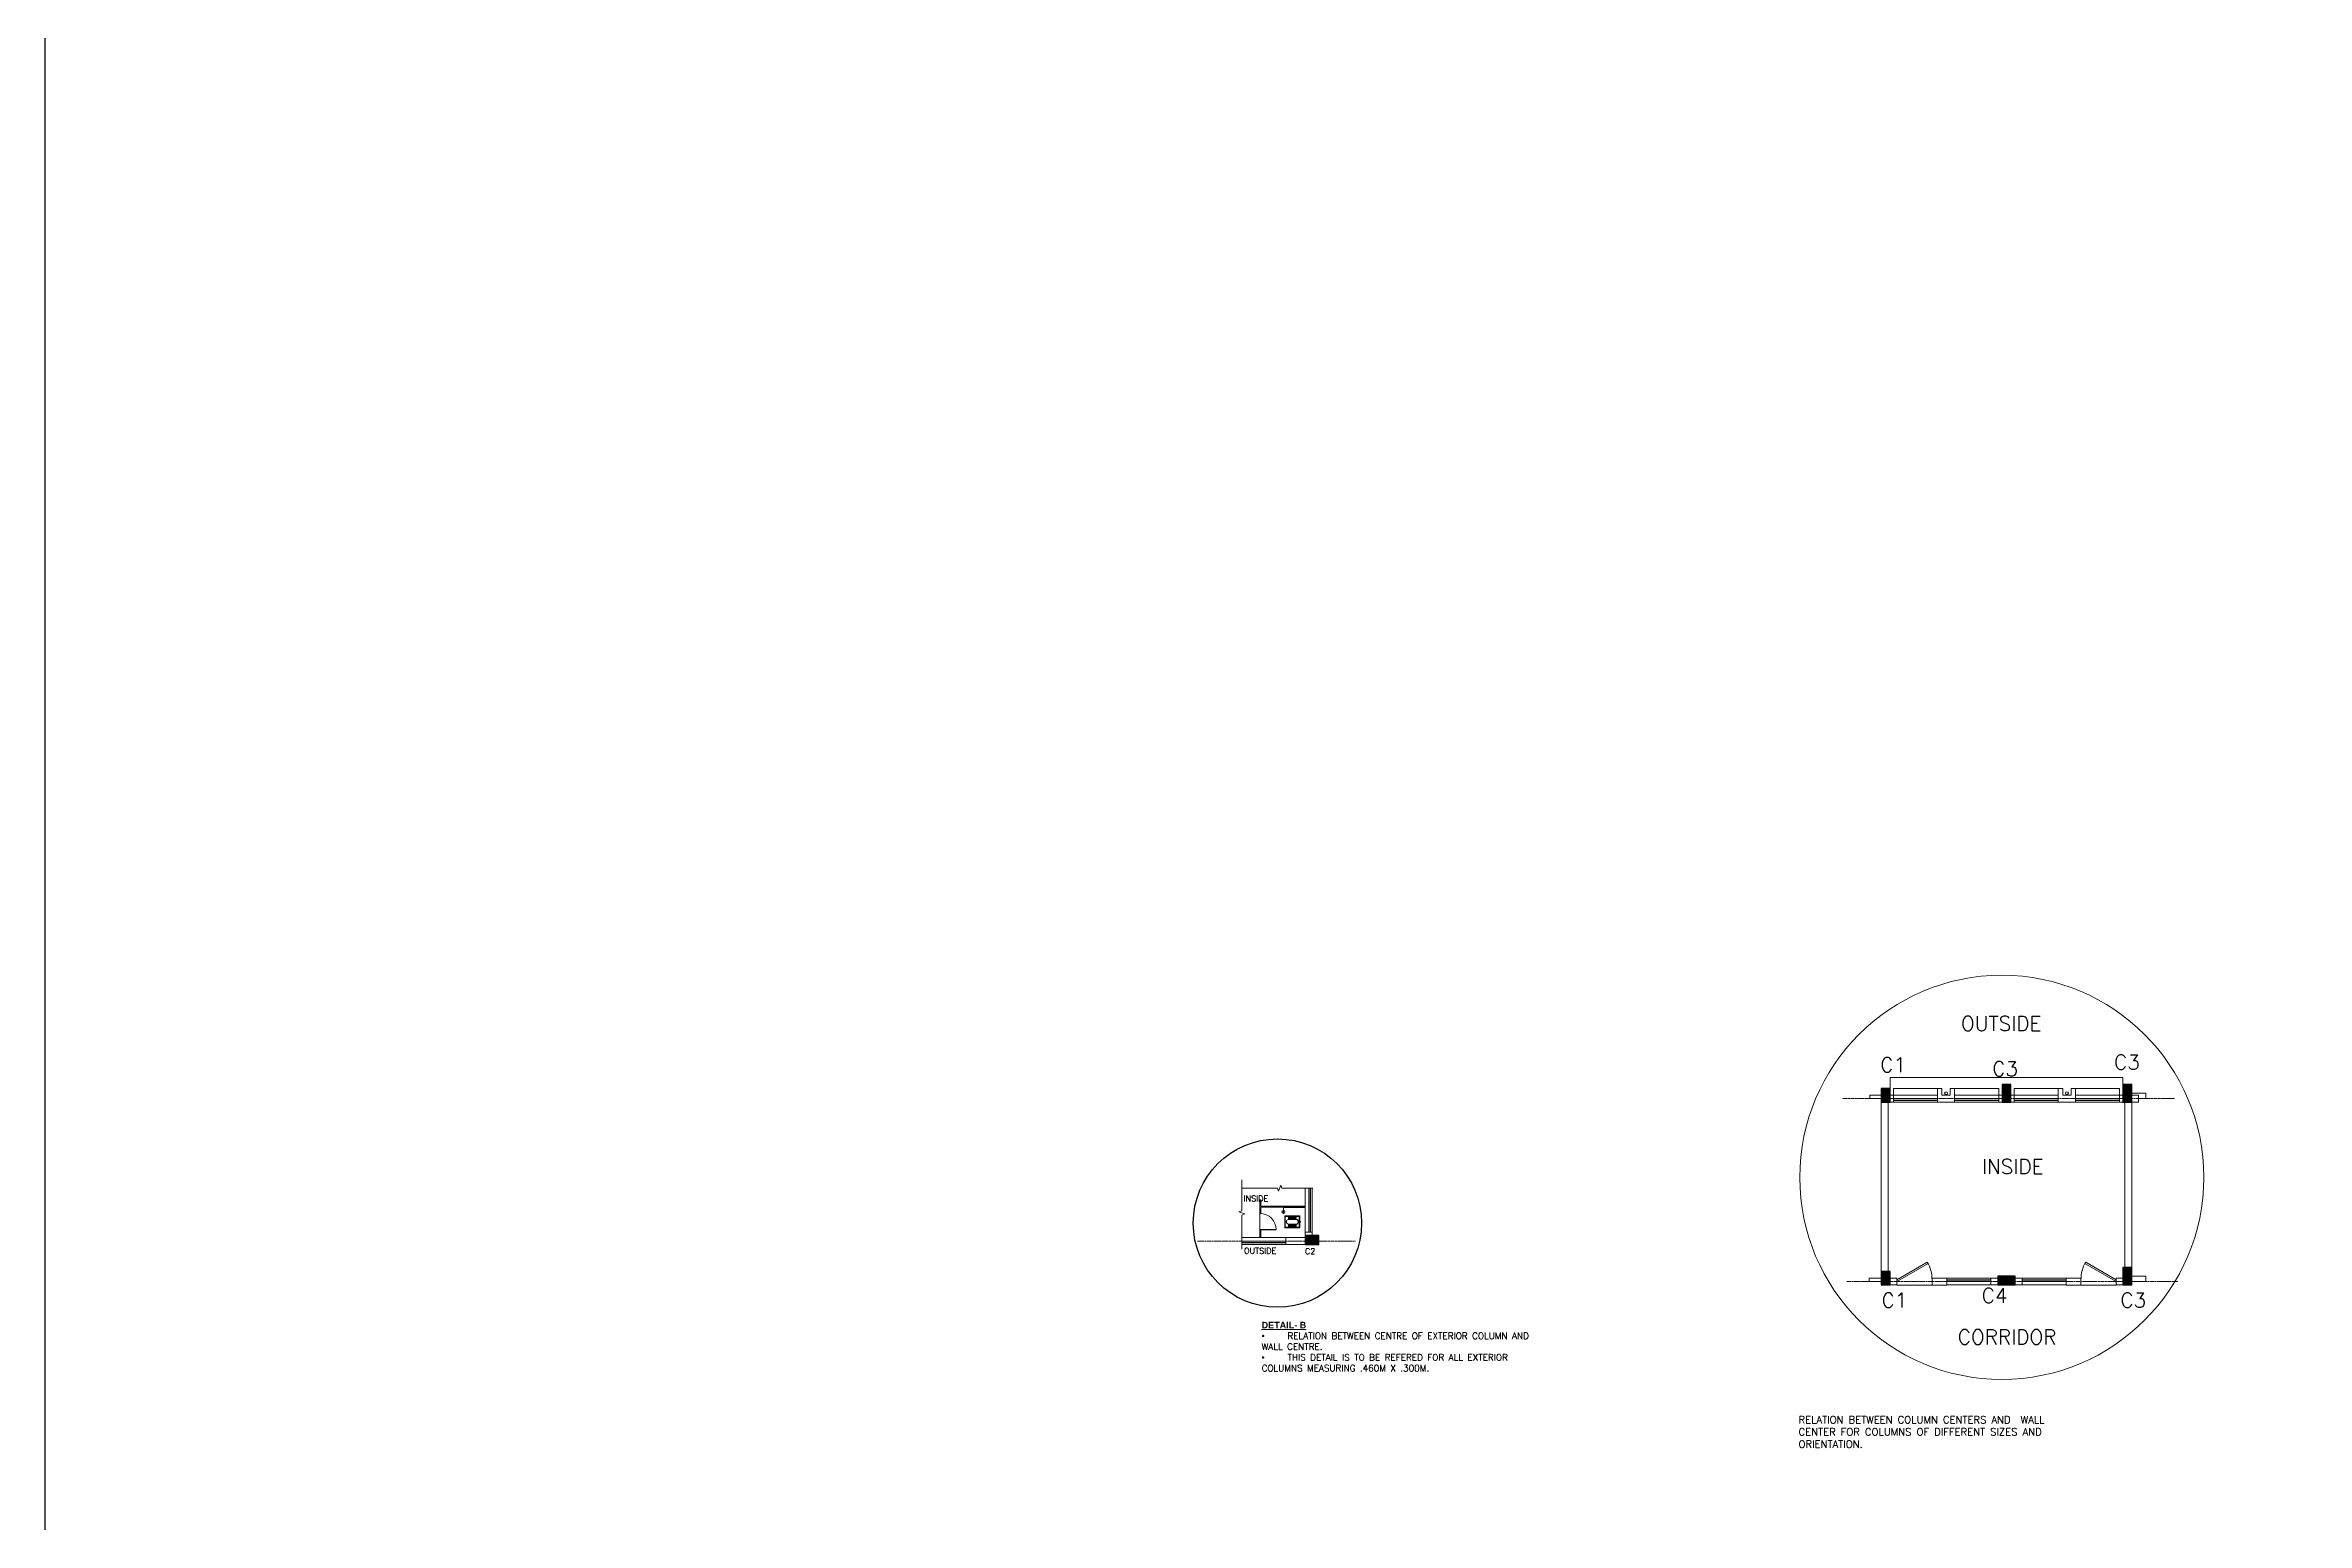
# Model space of a CAD drawing. Header units: inches. Extents: x 719368 to 6315912, y -2624014 to 446967.
# Drawn here: x 6031077 to 6108099, y -2564485 to -2514181 of the extents above; entities that cross this region are included whole.
import ezdxf
from ezdxf.lldxf.tags import DXFTag

# ---------------------------------------------------------------- set-up
doc = ezdxf.new("R2010")
doc.units = ezdxf.units.IN
doc.header["$LTSCALE"] = 20
doc.header["$MEASUREMENT"] = 0
doc.header["$PDMODE"] = 3
for name, pattern in [('CENTER', [2, 1.25, -0.25, 0.25, -0.25]), ('CENTER2', [1.125, 0.75, -0.125, 0.125, -0.125]), ('DASHED2', [0.375, 0.25, -0.125])]:
    doc.linetypes.add(name, pattern=pattern)
doc.layers.get('0').update_dxf_attribs({"color": 51, "lineweight": 30})
doc.layers.get('Defpoints').update_dxf_attribs({"lineweight": 25})
for name, color, linetype, lineweight in [('CLL LEV.', 252, 'Continuous', 18), ('COL HATCH', 254, 'Continuous', 5), ('COLUMN', 2, 'Continuous', 25), ('CUBICAL TOILET', 160, 'Continuous', 9), ('DIM', 7, 'Continuous', 13), ('DOOR', 43, 'Continuous', 13), ('ELEV.1', 7, 'Continuous', 20), ('FIXTURE', 15, 'DASHDOT', 9), ('GRID', 202, 'CENTER', 5), ('PROJ.', 30, 'DASHED2', 13), ('Text', 7, 'Continuous', 15), ('Ventilator', 6, 'DASHED', 20), ('WALL', 1, 'Continuous', 18), ('window', 71, 'Continuous', 18), ('Window-Wall', 7, 'Continuous', 20)]:
    doc.layers.add(name, color=color, linetype=linetype, lineweight=lineweight)
doc.styles.add('L120', font='simplex.shx', dxfattribs={"height": 1})
doc.styles.add('Tabrej', font='romans.shx')
tags = doc.linetypes.add('DASHDOT', pattern=[1, 0.5, -0.25, 0, -0.25]).pattern_tags.tags
tags[10:11] = [DXFTag(74, 4), DXFTag(75, 0), DXFTag(340, '0'), DXFTag(46, 1.0), DXFTag(50, 0.0), DXFTag(44, 0.0), DXFTag(45, 0.0)]
tags[8:9] = [DXFTag(74, 4), DXFTag(75, 0), DXFTag(340, '0'), DXFTag(46, 1.0), DXFTag(50, 0.0), DXFTag(44, 0.0), DXFTag(45, 0.0)]
tags[6:7] = [DXFTag(74, 4), DXFTag(75, 0), DXFTag(340, '0'), DXFTag(46, 1.0), DXFTag(50, 0.0), DXFTag(44, 0.0), DXFTag(45, 0.0)]
tags[4:5] = [DXFTag(74, 4), DXFTag(75, 0), DXFTag(340, '0'), DXFTag(46, 1.0), DXFTag(50, 0.0), DXFTag(44, 0.0), DXFTag(45, 0.0)]
tags = doc.linetypes.add('DASHED', pattern=[0.75, 0.5, -0.25]).pattern_tags.tags
tags[6:7] = [DXFTag(74, 4), DXFTag(75, 0), DXFTag(340, '0'), DXFTag(46, 1.0), DXFTag(50, 0.0), DXFTag(44, 0.0), DXFTag(45, 0.0)]
tags[4:5] = [DXFTag(74, 4), DXFTag(75, 0), DXFTag(340, '0'), DXFTag(46, 1.0), DXFTag(50, 0.0), DXFTag(44, 0.0), DXFTag(45, 0.0)]
doc.dimstyles.new('DIM', dxfattribs={"dimtxt": 0.8, "dimasz": 0.4, "dimexe": 0.18, "dimexo": 0.0625, "dimgap": 0.1, "dimtad": 0, "dimdec": 3, "dimzin": 0, "dimdsep": 46, "dimtxsty": 'Tabrej', "dimcen": 0, "dimclrd": 251, "dimclre": 256, "dimclrt": 7, "dimadec": 0, "dimazin": 0, "dimtfac": 1, "dimtdec": 3, "dimtofl": 0, "dimtmove": 0, "dimatfit": 3, "dimfxl": 1, "dimtolj": 1, "dimtzin": 0, "dimlwd": -1, "dimlwe": -1, "dimarcsym": 0})

# ---------------------------------------------------------------- blocks, each defined once
blk = doc.blocks.new('VENTILATOR')
at = {"layer": 'Ventilator', "ltscale": 0.02}
for p, q in [((-0.18, -1.5), (-0.18, 0)), ((-0.165, 0), (-0.165, -1.5))]:
    blk.add_line(p, q, dxfattribs=at)
at = {"layer": 'Window-Wall'}
for p, q in [((-0.23, 0), (0, 0)), ((-0.23, -1.5), (-0.23, 0)), ((-0.115, 0), (-0.115, -1.5)), ((0, 0), (0, -1.5)), ((-0.23, -1.5), (0, -1.5))]:
    blk.add_line(p, q, dxfattribs=at)
blk = doc.blocks.new('*U81')
for p, q in [((0, 0), (0, 6)), ((40, 0), (40, 6))]:
    blk.add_line(p, q)
blk.add_lwpolyline([(0, 0), (34.6, -20), (35.5, -18.5), (0.9, 1.5)], close=True)
blk.add_arc((0, 0), 40, 330, 360)
blk = doc.blocks.new('New Doors')
at = {"layer": 'DOOR'}
blk.add_line((0, 0.18), (1.199, 0.18), dxfattribs=at)
at = {"layer": 'DOOR', "xscale": 0.0299845412869386, "yscale": 0.0299845412869386, "zscale": 0.0299845412869386}
blk.add_blockref('*U81', (0, 0), dxfattribs=at)
blk = doc.blocks.new('1.5 M Window')
at = {"layer": 'CLL LEV.'}
for p, q in [((-0.23, 0), (-0.46, 0)), ((-0.46, 0), (-0.46, -1.5)), ((-0.46, -1.5), (-0.23, -1.5))]:
    blk.add_line(p, q, dxfattribs=at)
at = {"layer": 'window'}
for p, q in [((-0.065, 0), (-0.065, -1.5)), ((-0.05, -1.5), (-0.05, 0))]:
    blk.add_line(p, q, dxfattribs=at)
at = {"layer": 'Window-Wall'}
for p, q in [((0, 0), (-0.23, 0)), ((-0.23, 0), (-0.23, -1.5)), ((-0.115, 0), (-0.115, -1.5)), ((0, -1.5), (0, 0)), ((-0.23, -1.5), (0, -1.5))]:
    blk.add_line(p, q, dxfattribs=at)
blk = doc.blocks.new('New Shaft')
at = {"layer": 'FIXTURE'}
blk.add_circle((0.327, -0.302), 0.05, dxfattribs=at)
at = {"layer": 'WALL'}
for p, q in [((0.035, 0), (0.62, 0)), ((0.035, 0), (0.035, -0.46)), ((0.035, -0.46), (0.185, -0.46)), ((0.185, -0.46), (0.185, -0.23)), ((0.185, -0.23), (0.47, -0.23)), ((0.47, -0.46), (0.47, -0.23)), ((0.62, -0.46), (0.47, -0.46)), ((0.62, 0), (0.62, -0.46))]:
    blk.add_line(p, q, dxfattribs=at)
blk = doc.blocks.new('*D711')
at = {"layer": 'Defpoints', "color": 0, "transparency": 16777216}
for p in [(6102137, -2556090), (6102137, -2556275), (6102618, -2556090)]:
    blk.add_point(p, dxfattribs=at)
at = {"layer": 'DIM', "transparency": 16777216}
for p, q in [((6102137, -2556090), (6102619, -2556090)), ((6102137, -2556275), (6102619, -2556275))]:
    blk.add_line(p, q, dxfattribs=at)
at = {"layer": 'DIM', "color": 251, "transparency": 16777216}
for p, q in [((6102618, -2556091), (6102618, -2556182)), ((6102618, -2556275), (6102618, -2556184))]:
    blk.add_line(p, q, dxfattribs=at)
for points in [[(6102618, -2556091), (6102618, -2556091), (6102618, -2556090)], [(6102618, -2556275), (6102618, -2556275), (6102618, -2556275)]]:
    blk.add_solid(points, dxfattribs=at)
at = {"layer": 'DIM', "color": 7, "transparency": 16777216, "insert": (6102618, -2556183), "char_height": 0.3, "attachment_point": 5, "rotation": 90, "style": 'Tabrej'}
blk.add_mtext('\\A1;185.000', dxfattribs=at)
blk = doc.blocks.new('*D712')
at = {"layer": 'Defpoints', "color": 0, "transparency": 16777216}
for p in [(6102137, -2549861), (6102367, -2550046), (6102623, -2549861)]:
    blk.add_point(p, dxfattribs=at)
at = {"layer": 'DIM', "transparency": 16777216}
for p, q in [((6102137, -2549861), (6102623, -2549861)), ((6102367, -2550046), (6102623, -2550046))]:
    blk.add_line(p, q, dxfattribs=at)
at = {"layer": 'DIM', "color": 251, "transparency": 16777216}
for p, q in [((6102623, -2549861), (6102623, -2549952)), ((6102623, -2550045), (6102623, -2549954))]:
    blk.add_line(p, q, dxfattribs=at)
for points in [[(6102623, -2549861), (6102623, -2549861), (6102623, -2549861)], [(6102623, -2550045), (6102623, -2550045), (6102623, -2550046)]]:
    blk.add_solid(points, dxfattribs=at)
at = {"layer": 'DIM', "color": 7, "transparency": 16777216, "insert": (6102623, -2549953), "char_height": 0.3, "attachment_point": 5, "rotation": 90, "style": 'Tabrej'}
blk.add_mtext('\\A1;184.977', dxfattribs=at)
blk = doc.blocks.new('*D713')
at = {"layer": 'Defpoints', "color": 0, "transparency": 16777216}
for p in [(6093216, -2549931), (6093571, -2550046), (6093607, -2549931)]:
    blk.add_point(p, dxfattribs=at)
at = {"layer": 'DIM', "transparency": 16777216}
for p, q in [((6093607, -2549931), (6093216, -2549931)), ((6093571, -2550046), (6093216, -2550046))]:
    blk.add_line(p, q, dxfattribs=at)
at = {"layer": 'DIM', "color": 251, "transparency": 16777216}
for p, q in [((6093216, -2549931), (6093216, -2549987)), ((6093216, -2550045), (6093216, -2549989))]:
    blk.add_line(p, q, dxfattribs=at)
for points in [[(6093216, -2549931), (6093216, -2549931), (6093216, -2549931)], [(6093216, -2550045), (6093216, -2550045), (6093216, -2550046)]]:
    blk.add_solid(points, dxfattribs=at)
at = {"layer": 'DIM', "color": 7, "transparency": 16777216, "insert": (6093216, -2549988), "char_height": 0.3, "attachment_point": 5, "rotation": 90, "style": 'Tabrej'}
blk.add_mtext('\\A1;114.977', dxfattribs=at)
blk = doc.blocks.new('*D714')
at = {"layer": 'Defpoints', "color": 0, "transparency": 16777216}
for p in [(6093200, -2556160), (6093607, -2556160), (6093607, -2556275)]:
    blk.add_point(p, dxfattribs=at)
at = {"layer": 'DIM', "transparency": 16777216}
for p, q in [((6093607, -2556160), (6093199, -2556160)), ((6093607, -2556275), (6093199, -2556275))]:
    blk.add_line(p, q, dxfattribs=at)
at = {"layer": 'DIM', "color": 251, "transparency": 16777216}
for p, q in [((6093200, -2556161), (6093200, -2556217)), ((6093200, -2556275), (6093200, -2556219))]:
    blk.add_line(p, q, dxfattribs=at)
for points in [[(6093199, -2556161), (6093200, -2556161), (6093200, -2556160)], [(6093199, -2556275), (6093200, -2556275), (6093200, -2556275)]]:
    blk.add_solid(points, dxfattribs=at)
at = {"layer": 'DIM', "color": 7, "transparency": 16777216, "insert": (6093200, -2556218), "char_height": 0.3, "attachment_point": 5, "rotation": 90, "style": 'Tabrej'}
blk.add_mtext('\\A1;115.000', dxfattribs=at)
blk = doc.blocks.new('*D715')
at = {"layer": 'Defpoints', "color": 0, "transparency": 16777216}
for p in [(6098172, -2556240), (6098172, -2556240), (6098172, -2556275)]:
    blk.add_point(p, dxfattribs=at)
at = {"layer": 'DIM', "transparency": 16777216}
for p, q in [((6098172, -2556240), (6098172, -2556240)), ((6098172, -2556275), (6098172, -2556275))]:
    blk.add_line(p, q, dxfattribs=at)
at = {"layer": 'DIM', "color": 251, "transparency": 16777216}
for p, q in [((6098172, -2556241), (6098172, -2556257)), ((6098172, -2556275), (6098172, -2556259))]:
    blk.add_line(p, q, dxfattribs=at)
for points in [[(6098172, -2556241), (6098172, -2556241), (6098172, -2556240)], [(6098172, -2556275), (6098172, -2556275), (6098172, -2556275)]]:
    blk.add_solid(points, dxfattribs=at)
at = {"layer": 'DIM', "color": 7, "transparency": 16777216, "insert": (6098172, -2556258), "char_height": 0.3, "attachment_point": 5, "rotation": 90, "style": 'Tabrej'}
blk.add_mtext('\\A1;35.000', dxfattribs=at)
blk = doc.blocks.new('RH 1200')
for p, q in [((-21.7, 0), (21.7, 0)), ((21, 0), (21, 43.3)), ((21.7, 0), (21, 0)), ((21.7, 0), (21.7, 43.3))]:
    blk.add_line(p, q)
at = {"extrusion": (0, 0, -1)}
blk.add_ellipse((21.7, 0), major_axis=(-30.6, 30.6), ratio=1, start_param=5.497787, end_param=7.068583, dxfattribs=at)
blk = doc.blocks.new('GHH')
at = {"layer": 'DOOR', "ltscale": 20}
blk.add_line((3289.697, -299.103), (3289.697, -299.853), dxfattribs=at)
at = {"layer": 'DOOR', "ltscale": 20, "xscale": 0.015874999996413, "yscale": 0.015874999996413, "zscale": 0.015874999996413, "rotation": 270}
blk.add_blockref('RH 1200', (3289.697, -299.479), dxfattribs=at)
blk = doc.blocks.new('RSA CL6')
for p, q in [((5.5, 3.5), (5.5, 7.3)), ((5.9, 3.5), (5.9, 7.3)), ((6.3, 3.5), (6.3, 7.3)), ((6.7, 3.4), (6.7, 7.3)), ((7.1, 3.4), (7.1, 7.3)), ((7.5, 3.4), (7.5, 7.3)), ((7.9, 3.4), (7.9, 7.3)), ((8.3, 3.4), (8.3, 7.3)), ((8.7, 3.4), (8.7, 7.3)), ((9.1, 3.4), (9.1, 7.3)), ((9.4, 3.4), (9.4, 7.3)), ((9.8, 3.4), (9.8, 7.3)), ((10.2, 3.4), (10.2, 7.3)), ((10.6, 3.4), (10.6, 7.3)), ((11, 3.3), (11, 7.3)), ((11.4, 3.3), (11.4, 7.3)), ((11.8, 3.3), (11.8, 7.3)), ((12.2, 3.3), (12.2, 7.3)), ((12.6, 3.3), (12.6, 7.3)), ((13, 3.3), (13, 7.3)), ((13.4, 3.3), (13.4, 7.3)), ((13.8, 3.3), (13.8, 7.3)), ((14.2, 3.3), (14.2, 7.3)), ((14.6, 3.3), (14.6, 7.3)), ((15, 3.2), (15, 7.3)), ((15.4, 3.2), (15.4, 7.3)), ((15.7, 3.2), (15.7, 7.3)), ((16.1, 3.2), (16.1, 7.3)), ((16.1, 7.3), (16.1, 3.2)), ((5.5, -7.3), (5.5, -3.5)), ((5.9, -7.3), (5.9, -3.5)), ((6.3, -7.3), (6.3, -3.4)), ((6.7, -7.3), (6.7, -3.4)), ((7.1, -7.3), (7.1, -3.4)), ((7.5, -7.3), (7.5, -3.4)), ((7.9, -7.3), (7.9, -3.4)), ((8.3, -7.3), (8.3, -3.4)), ((8.7, -7.3), (8.7, -3.4)), ((9.1, -7.3), (9.1, -3.4)), ((9.4, -7.3), (9.4, -3.4)), ((9.8, -7.3), (9.8, -3.3)), ((10.2, -7.3), (10.2, -3.3)), ((10.6, -7.3), (10.6, -3.3)), ((11, -7.3), (11, -3.3)), ((11.4, -7.3), (11.4, -3.3)), ((11.8, -7.3), (11.8, -3.3)), ((12.2, -7.3), (12.2, -3.3)), ((12.6, -7.3), (12.6, -3.3)), ((13, -7.3), (13, -3.3)), ((13.4, -7.3), (13.4, -3.2)), ((13.8, -7.3), (13.8, -3.2)), ((14.2, -7.3), (14.2, -3.2)), ((14.6, -7.3), (14.6, -3.2)), ((15, -7.3), (15, -3.2)), ((15.4, -7.3), (15.4, -3.2)), ((15.7, -7.3), (15.7, -3.2)), ((16.1, -3.2), (16.1, -7.3)), ((16.1, -7.3), (16.1, -3.2))]:
    blk.add_line(p, q)
blk.add_lwpolyline([(0.8, -0.6), (0, -0.6), (0, 0.6), (0.8, 0.6)])
for points in [[(0.8, 7.9), (20.9, 7.9), (20.9, -7.9), (0.8, -7.9)], [(1.4, 7.3), (20.3, 7.3), (20.3, -7.3), (1.4, -7.3)]]:
    blk.add_lwpolyline(points, close=True)
for points in [[(5.5, 3.5), (16.1, 3.2, -0.899983), (16.1, -3.2), (5.5, -3.5, -0.799392)], [(5.5, 3.3), (16.1, 3, -0.897689), (16.1, -3), (5.6, -3.3, -0.793494), (5.5, 3.3)]]:
    blk.add_lwpolyline(points, format="xyb", close=True)
blk = doc.blocks.new('*D655')
at = {"layer": 'Defpoints', "color": 0, "transparency": 16777216}
for p in [(6074452, -2554858), (6074452, -2554858), (6074452, -2554893)]:
    blk.add_point(p, dxfattribs=at)
at = {"layer": 'DIM', "transparency": 16777216}
for p, q in [((6074452, -2554858), (6074451, -2554858)), ((6074452, -2554893), (6074451, -2554893))]:
    blk.add_line(p, q, dxfattribs=at)
at = {"layer": 'DIM', "color": 251, "transparency": 16777216}
for p, q in [((6074452, -2554859), (6074452, -2554875)), ((6074452, -2554893), (6074452, -2554877))]:
    blk.add_line(p, q, dxfattribs=at)
for points in [[(6074452, -2554859), (6074452, -2554859), (6074452, -2554858)], [(6074452, -2554893), (6074452, -2554893), (6074452, -2554893)]]:
    blk.add_solid(points, dxfattribs=at)
at = {"layer": 'DIM', "color": 7, "transparency": 16777216, "insert": (6074452, -2554876), "char_height": 0.3, "attachment_point": 5, "rotation": 90, "style": 'Tabrej'}
blk.add_mtext('\\A1;34.988', dxfattribs=at)

msp = doc.modelspace()

# ---------------------------------------------------------------- hatches: boundary and pattern name
at = {"layer": 'COL HATCH', "linetype": 'CENTER2'}
h = msp.add_hatch(color=3, dxfattribs=at)
h.dxf.hatch_style = 1
h.paths.add_polyline_path([(6093906.8556, -2549700.5398), (6093606.8556, -2549700.5398), (6093606.8556, -2550160.5398), (6093906.8556, -2550160.5398)])
at = {"layer": 'COL HATCH'}
h = msp.add_hatch(color=3, dxfattribs=at)
h.dxf.hatch_style = 1
h.paths.add_polyline_path([(6098021.8556, -2549560.5398), (6097721.8556, -2549560.5398), (6097721.8556, -2550160.5398), (6098021.8556, -2550160.5398)])
h = msp.add_hatch(color=3, dxfattribs=at)
h.dxf.hatch_style = 1
h.paths.add_polyline_path([(6102136.8556, -2549560.5398), (6101836.8556, -2549560.5398), (6101836.8556, -2550160.5398), (6102136.8556, -2550160.5398)])
at = {"layer": 'COL HATCH', "linetype": 'CENTER2'}
h = msp.add_hatch(color=3, dxfattribs=at)
h.dxf.hatch_style = 1
h.paths.add_polyline_path([(6073991.5855, -2554708.2893), (6073991.5855, -2555008.2893), (6074451.5855, -2555008.2893), (6074451.5855, -2554708.2893)])
h = msp.add_hatch(color=3, dxfattribs=at)
h.dxf.hatch_style = 1
h.paths.add_polyline_path([(6093906.8556, -2555930.4945), (6093606.8556, -2555930.4945), (6093606.8556, -2556390.4945), (6093906.8556, -2556390.4945)])
at = {"layer": 'COL HATCH'}
h = msp.add_hatch(color=3, dxfattribs=at)
h.dxf.hatch_style = 1
h.paths.add_polyline_path([(6098171.8556, -2556390.4945), (6098171.8556, -2556090.4945), (6097571.8556, -2556090.4945), (6097571.8556, -2556390.4945)])
h = msp.add_hatch(color=3, dxfattribs=at)
h.dxf.hatch_style = 1
h.paths.add_polyline_path([(6102136.8556, -2555790.4945), (6101836.8556, -2555790.4945), (6101836.8556, -2556390.4945), (6102136.8556, -2556390.4945)])

# ---------------------------------------------------------------- linework, layer by layer
at = {"color": 0}
msp.add_lwpolyline([(6031077.111, -2357631.7679), (6315912.1992, -2357631.7679), (6315912.1992, -2624013.5378), (6031077.111, -2624013.5378)], close=True, dxfattribs=at)
msp.add_circle((6073042.7712, -2554283.0003), 2866.3058)
at = {"layer": 'COLUMN'}
for p, q in [((6097721.8556, -2549560.5398), (6097721.8556, -2550160.5398)), ((6098021.8556, -2549560.5398), (6097721.8556, -2549560.5398)), ((6097721.8556, -2550160.5398), (6098021.8556, -2550160.5398)), ((6098021.8556, -2550160.5398), (6098021.8556, -2549560.5398)), ((6101836.8556, -2549560.5398), (6101836.8556, -2550160.5398)), ((6102136.8556, -2549560.5398), (6101836.8556, -2549560.5398)), ((6101836.8556, -2550160.5398), (6102136.8556, -2550160.5398)), ((6102136.8556, -2550160.5398), (6102136.8556, -2549560.5398)), ((6098171.8556, -2556090.4945), (6097571.8556, -2556090.4945)), ((6097571.8556, -2556090.4945), (6097571.8556, -2556390.4945)), ((6098171.8556, -2556390.4945), (6098171.8556, -2556090.4945)), ((6101836.8556, -2555790.4945), (6101836.8556, -2556390.4945)), ((6102136.8556, -2555790.4945), (6101836.8556, -2555790.4945)), ((6102136.8556, -2556390.4945), (6102136.8556, -2555790.4945)), ((6097571.8556, -2556390.4945), (6098171.8556, -2556390.4945)), ((6101836.8556, -2556390.4945), (6102136.8556, -2556390.4945))]:
    msp.add_line(p, q, dxfattribs=at)
at = {"layer": 'COLUMN', "linetype": 'CENTER2'}
for points in [[(6093906.8556, -2549700.5398), (6093606.8556, -2549700.5398), (6093606.8556, -2550160.5398), (6093906.8556, -2550160.5398), (6093906.8556, -2549700.5398)], [(6073991.5855, -2554708.2893), (6073991.5855, -2555008.2893), (6074451.5855, -2555008.2893), (6074451.5855, -2554708.2893), (6073991.5855, -2554708.2893)], [(6093906.8556, -2555930.4945), (6093606.8556, -2555930.4945), (6093606.8556, -2556390.4945), (6093906.8556, -2556390.4945), (6093906.8556, -2555930.4945)]]:
    msp.add_lwpolyline(points, dxfattribs=at)
at = {"layer": 'CUBICAL TOILET'}
for p, q in [((6072477.4197, -2553489.6029), (6072447.4197, -2553489.6223)), ((6072447.5627, -2553710.3321), (6072447.4197, -2553489.6223)), ((6072447.718, -2553949.9894), (6072447.5627, -2553710.3321)), ((6072447.718, -2553949.9894), (6072477.718, -2553949.97)), ((6072477.5627, -2553710.3127), (6072477.4197, -2553489.6029)), ((6072477.5627, -2553710.3127), (6073997.5624, -2553709.3278)), ((6072477.5822, -2553740.3127), (6073997.5819, -2553739.3278)), ((6072477.718, -2553949.97), (6072477.5822, -2553740.3127)), ((6072478.0807, -2554532.2526), (6072448.0807, -2554532.272)), ((6072448.2464, -2554787.9819), (6072448.0807, -2554532.272)), ((6072478.2464, -2554787.9624), (6072478.0807, -2554532.2526))]:
    msp.add_line(p, q, dxfattribs=at)
at = {"layer": 'DIM', "linetype": 'Continuous'}
for points in [[(6071831.6354, -2555176.1212), (6071831.6354, -2554010.0351), (6071934.6658, -2553972.5351), (6071728.605, -2553897.5351), (6071831.6354, -2553860.0351), (6071831.6354, -2552804.7602)], [(6071831.6354, -2553093.2892), (6073042.4584, -2553093.2892), (6073079.9584, -2553196.3196), (6073154.9584, -2552990.2588), (6073192.4584, -2553093.2892), (6074247.7333, -2553093.2892)]]:
    msp.add_lwpolyline(points, dxfattribs=at)
at = {"layer": 'ELEV.1'}
msp.add_circle((6097711.8468, -2552725.7197), 6880.1397, dxfattribs=at)
at = {"layer": 'FIXTURE', "ltscale": 0.05}
for p in [(6073997.5899, -2553751.7533), (6073247.6975, -2553918.0807)]:
    msp.add_line(p, (6073247.59, -2553752.2393), dxfattribs=at)
msp.add_circle((6073247.6872, -2553902.2393), 50, dxfattribs=at)
at = {"layer": 'GRID', "ltscale": 3}
for p, q in [((6103590.0539, -2550045.5172), (6092303.7188, -2550045.5172)), ((6070314.5006, -2554893.2774), (6075700.7133, -2554893.2774)), ((6103705.0539, -2556275.4945), (6092418.7188, -2556275.4945))]:
    msp.add_line(p, q, dxfattribs=at)
at = {"layer": 'PROJ.'}
for p, q in [((6093906.8556, -2549930.5172), (6093906.8556, -2549330.5172)), ((6093906.8556, -2549330.5172), (6101836.8556, -2549330.5172)), ((6101836.8556, -2549930.5398), (6101836.8556, -2549330.5172))]:
    msp.add_line(p, q, dxfattribs=at)
at = {"layer": 'WALL'}
for p, q in [((6093606.8556, -2550160.5398), (6093606.8556, -2555930.4945)), ((6093836.8556, -2550160.5398), (6093836.8556, -2555930.4945)), ((6101906.8556, -2555790.4945), (6101906.8556, -2550160.4945)), ((6102136.8556, -2555790.4945), (6102136.8556, -2550160.4945))]:
    msp.add_line(p, q, dxfattribs=at)
for points in [[(6094021.8556, -2549930.5172), (6094021.8556, -2550160.5172), (6093906.8556, -2550160.5172), (6093906.8556, -2549930.5172), (6094021.8556, -2549930.5172)], [(6094021.8556, -2549930.5398), (6094021.8556, -2550160.5398), (6093906.8556, -2550160.5398), (6093906.8556, -2549930.5398), (6094021.8556, -2549930.5398)], [(6097721.8556, -2549930.5398), (6097721.8556, -2550160.5398), (6097606.8556, -2550160.5398), (6097606.8556, -2549930.5398), (6097721.8556, -2549930.5398)], [(6098136.8556, -2549930.5398), (6098136.8556, -2550160.5398), (6098021.8556, -2550160.5398), (6098021.8556, -2549930.5398), (6098136.8556, -2549930.5398)], [(6101836.8556, -2549930.5398), (6101836.8556, -2550160.5398), (6101721.8556, -2550160.5398), (6101721.8556, -2549930.5398), (6101836.8556, -2549930.5398)], [(6102136.8556, -2550160.4945), (6102136.8556, -2549930.4945), (6102366.8556, -2549930.4945), (6102366.8556, -2550160.4945), (6102136.8556, -2550160.4945)], [(6073331.6354, -2554778.2655), (6073331.6354, -2555008.2893), (6073991.5855, -2555008.2893), (6073991.5855, -2554778.2893), (6073331.6354, -2554778.2655)], [(6074221.5855, -2554593.2892), (6073991.5855, -2554593.2892), (6073991.5855, -2554708.2892), (6074221.5855, -2554708.2892), (6074221.5855, -2554593.2892)], [(6093906.8556, -2556390.4945), (6093906.8556, -2556160.4945), (6094136.8556, -2556160.4945), (6094136.8556, -2556390.4945), (6093906.8556, -2556390.4945)], [(6097341.8556, -2556390.4945), (6097341.8556, -2556160.4945), (6097571.8556, -2556160.4945), (6097571.8556, -2556390.4945), (6097341.8556, -2556390.4945)], [(6098401.8556, -2556390.4945), (6098401.8556, -2556160.4945), (6098171.8556, -2556160.4945), (6098171.8556, -2556390.4945), (6098401.8556, -2556390.4945)], [(6101836.8556, -2556390.4945), (6101836.8556, -2556160.4945), (6101606.8556, -2556160.4945), (6101606.8556, -2556390.4945), (6101836.8556, -2556390.4945)]]:
    msp.add_lwpolyline(points, dxfattribs=at)
for points in [[(6095336.2373, -2556390.6889), (6095336.2373, -2556160.4945), (6095841.8556, -2556160.4945), (6095841.8556, -2556390.6889)], [(6100407.474, -2556390.6889), (6100407.474, -2556160.4945), (6099901.8556, -2556160.4945), (6099901.8556, -2556390.6889)]]:
    msp.add_lwpolyline(points, close=True, dxfattribs=at)

# ---------------------------------------------------------------- block references
at = {"layer": 'DOOR', "xscale": 800.0000000848803, "yscale": 800.0000004768372, "zscale": 800.0000001374484, "rotation": 0.03572769733153064}
msp.add_blockref('GHH', (3440541.5984, -2316290.8085), dxfattribs=at)
at = {"layer": 'FIXTURE', "extrusion": (0, 0, -1), "xscale": -25.40000018249378, "yscale": 25.40000009536743, "zscale": -25.39999999589984, "rotation": 179.9628738859534}
msp.add_blockref('RSA CL6', (-6073822.9094, -2554239.4411), dxfattribs=at)
at = {"layer": 'WALL', "yscale": 1000, "zscale": 1000}
for name, p, xscale, rotation in [('New Shaft', (6096141.8556, -2550160.5398), 1000, 180), ('New Shaft', (6100256.8556, -2550160.5398), 1000, 180), ('VENTILATOR', (6073991.5855, -2554593.2892), 1000, 180), ('VENTILATOR', (6071831.6354, -2554778.2655), 1000, 90), ('New Doors', (6094136.8556, -2556210.7816), -1000, 180), ('VENTILATOR', (6095841.8556, -2556390.4945), -1000, 90), ('VENTILATOR', (6099901.8556, -2556390.4945), 1000, 270), ('New Doors', (6101606.8556, -2556210.7816), 1000, 180)]:
    msp.add_blockref(name, p, dxfattribs=dict(at, xscale=xscale, rotation=rotation))
at = {"layer": 'Window-Wall', "xscale": 1000, "yscale": 1000, "zscale": 1000, "rotation": 270}
for p in [(6095521.8556, -2550160.5398), (6097606.8556, -2550160.5398), (6099636.8556, -2550160.5398), (6101721.8556, -2550160.5398)]:
    msp.add_blockref('1.5 M Window', p, dxfattribs=at)

# ---------------------------------------------------------------- texts
at = {"layer": 'Text', "lineweight": 30, "char_height": 500, "attachment_point": 1, "style": 'L120'}
for s, insert, width in [('OUTSIDE', (6096318.664, -2547236.9365), 2939.058217), ('INSIDE', (6097033.3388, -2552110.6072), 1957.909418), ('CORRIDOR', (6096210.1451, -2557910.8483), 4057.715334)]:
    msp.add_mtext(s, dxfattribs=dict(at, insert=insert, width=width))
for s, width, insert in [('C3', 0.396317, (6101535.9955, -2548553.5832)), ('C1', 0.410586, (6093572.5465, -2548644.4189)), ('C3', 0.396317, (6097386.9559, -2548776.0992)), ('C1', 0.410586, (6093616.7788, -2556661.4327)), ('C4', 0.396317, (6097027.3951, -2556497.8518)), ('C3', 0.396317, (6101749.7824, -2556655.4926))]:
    msp.add_mtext_dynamic_manual_height_columns(s, width=width, gutter_width=24, heights=[0], dxfattribs=dict(at, insert=insert))
at = {"layer": 'Text', "attachment_point": 1, "style": 'Tabrej'}
for s, width, insert, char_height in [('INSIDE', 0.335986, (6071888.2571, -2553347.3461), 200), ('OUTSIDE', 0.723982, (6071903.7244, -2555125.4953), 200), ('C2', 0.410586, (6073980.1947, -2555142.1901), 200), ('{\\fArial|b1|i0|c0|p34;\\LDETAIL- B\\P\\pi-0.66,l0.66,t880;\\fSymbol|b0|i0|c2|p18;\\l·^I}RELATION BETWEEN CENTRE OF EXTERIOR COLUMN AND \\P\\pi0,t0.66;WALL CENTRE.\\P\\pi-0.66,t880;{\\fSymbol|b0|i0|c2|p18;·^I}THIS DETAIL IS TO BE REFERED FOR ALL EXTERIOR \\P\\pi0,t0.66;COLUMNS MEASURING .460M X .300M.', 11085.444798, (6072504.4051, -2557644.5745), 220), ('RELATION BETWEEN COLUMN CENTERS AND  WALL CENTER FOR COLUMNS OF DIFFERENT SIZES AND ORIENTATION.', 10213.833902, (6090790.4988, -2560851.3735), 250)]:
    msp.add_mtext_dynamic_manual_height_columns(s, width=width, gutter_width=24, heights=[0], dxfattribs=dict(at, insert=insert, char_height=char_height))

# ---------------------------------------------------------------- dimensions: what is measured, and where the dimension line sits
at = {"layer": 'DIM'}
for base, p1, p2, picture, middle in [((6093216.3282, -2549930.5398), (6093570.5695, -2550045.5172), (6093606.8556, -2549930.5398), '*D713', (6093216.3282, -2549988.0285)), ((6102622.7533, -2549860.5398), (6102366.8556, -2550045.5172), (6102136.8556, -2549860.5398), '*D712', (6102622.7533, -2549953.0285)), ((6074451.5855, -2554858.2893), (6074451.5855, -2554893.2774), (6074451.5855, -2554858.2893), '*D655', (6074451.5855, -2554875.7833)), ((6093199.5108, -2556160.4945), (6093606.8556, -2556275.4945), (6093606.8556, -2556160.4945), '*D714', (6093199.5108, -2556217.9945)), ((6098171.8556, -2556240.4945), (6098171.8556, -2556275.4945), (6098171.8556, -2556240.4945), '*D715', (6098171.8556, -2556257.9945)), ((6102618.3666, -2556090.4945), (6102136.8556, -2556275.4945), (6102136.8556, -2556090.4945), '*D711', (6102618.3666, -2556182.9945))]:
    dim = msp.add_linear_dim(base=base, p1=p1, p2=p2, angle=90, dimstyle='DIM', override={"dimtxt": 0.3, "dimarcsym": 1}, dxfattribs=at)
    dim.commit()
    dim.dimension.update_dxf_attribs({"geometry": picture, "text_midpoint": middle})

doc.saveas('drawing.dxf')
